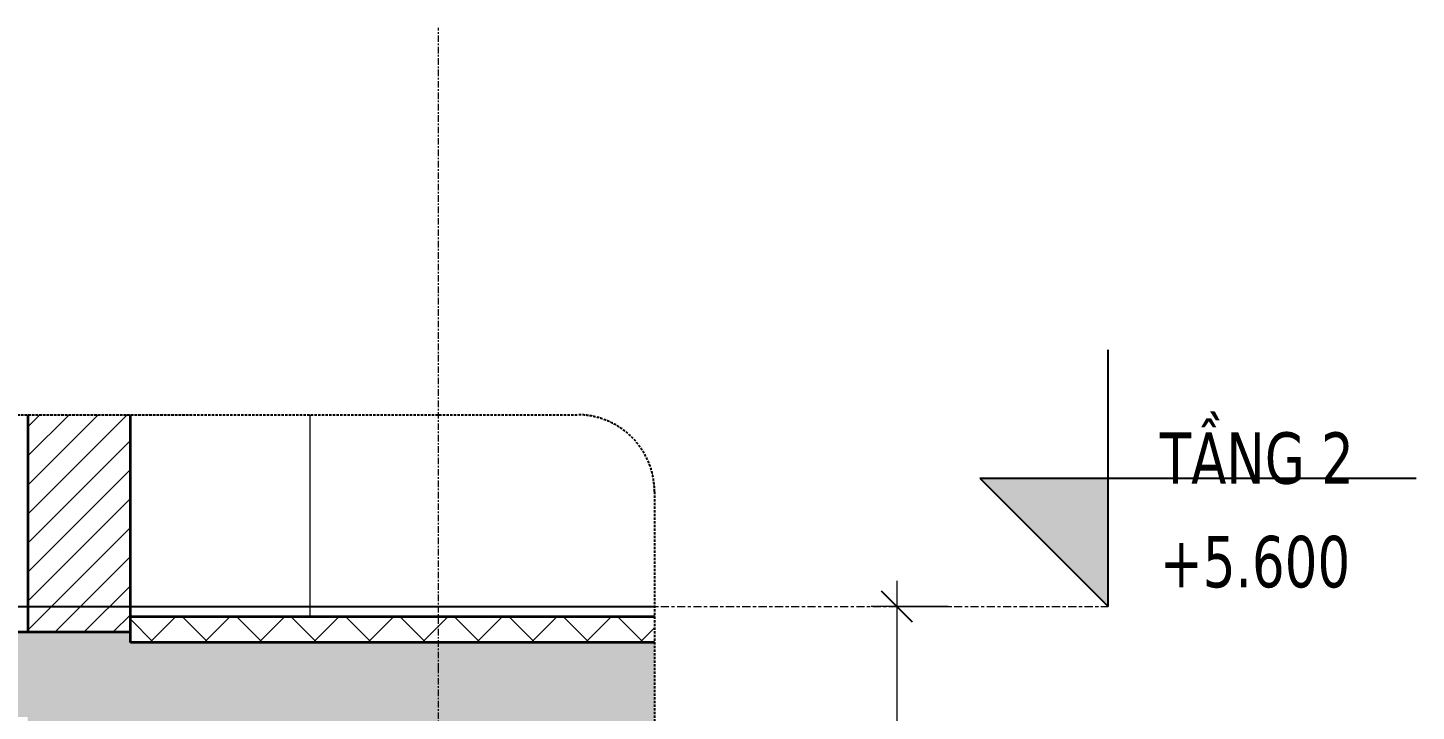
# Model space of a CAD drawing. Header units: millimetres. Extents: x 31444 to 224909, y 392 to 78637.
# Drawn here: x 56057 to 58762, y 5396 to 6727 of the extents above; entities that cross this region are included whole.
import ezdxf

# ---------------------------------------------------------------- set-up
doc = ezdxf.new("R2010")
doc.units = ezdxf.units.MM
for name, pattern in [('Centre', [31.75, 6.35, -4.7625, 15.875, -4.7625]), ('Grid Line', [22.225, 12.7, -3.175, 3.175, -3.175]), ('Hidden', [7.14375, 4.7625, -2.38125]), ('IMPORT-CENTER _2_', [40.64, 25.4, -5.08, 5.08, -5.08])]:
    doc.linetypes.add(name, pattern=pattern)
for name, color, linetype, lineweight in [('A-ANNO-DIMS', 211, 'Continuous', 9), ('A-ANNO-DIMS-50', 211, 'Continuous', 9), ('A-DETL-GENF', 92, 'Continuous', 18), ('A-DETL-GENF-4', 9, 'Continuous', 18), ('A-DETL-GENF-5', 92, 'Hidden', 25), ('A-DETL-MEDM', 33, 'Continuous', 35), ('A-FLOR-FNSH-1', 250, 'Continuous', 35), ('A-FLOR-LEVL', 51, 'Continuous', 9), ('A-FLOR-LEVL-1', 51, 'Continuous', 25), ('A-FLOR-LEVL-2', 51, 'Centre', 9), ('A-FLOR-PATT-2', 8, 'Continuous', 18), ('A-WALL', 113, 'Continuous', 18), ('A-WALL-2', 250, 'Continuous', 35), ('A-WALL-PATT-2', 111, 'Continuous', 18), ('G-IMPT', 8, 'Continuous', 18), ('G-IMPT-5', 8, 'IMPORT-CENTER _2_', 18), ('M-EQPM', 50, 'Continuous', 18), ('M-EQPM-4', 50, 'Continuous', 25), ('S-GRID-1', 1, 'Grid Line', 9)]:
    doc.layers.add(name, color=color, linetype=linetype, lineweight=lineweight)
doc.styles.add('Tahoma_B_1', font='tahomabd.ttf', dxfattribs={"width": 0.85, "height": 100})
doc.styles.add('UTM Avo', font='', dxfattribs={"width": 0.9, "height": 125})
doc.styles.get('UTM Avo').set_extended_font_data('UTM Avo')
doc.dimstyles.new('1_Dim_chi_tiet_2_5', dxfattribs={"dimscale": 304.8, "dimtxt": 124.912619, "dimasz": 0.19685, "dimexe": 0.164042, "dimexo": 0.0625, "dimgap": 0.016404, "dimtad": 1, "dimdec": 0, "dimrnd": 5, "dimzin": 0, "dimdsep": 46, "dimtxsty": 'UTM Avo', "dimblk1": 'OBLIQUE', "dimblk2": 'OBLIQUE', "dimsah": 1, "dimcen": 0.09, "dimdle": 0.164042, "dimazin": 0, "dimtfac": 1, "dimtdec": 4, "dimtix": 1, "dimtmove": 0, "dimatfit": 3, "dimfxl": 0.328084, "dimfxlon": 1, "dimtvp": 1, "dimtolj": 1, "dimtzin": 0, "dimarcsym": 2})

# ---------------------------------------------------------------- blocks, each defined once
blk = doc.blocks.new('TKTC_XREF_251221_MB TANG 2-7 - TKTC_XREF_260130_MB TANG 2-5_dwg_$cc-4746802-TKCS_CĂN HỘ LOẠI 3 - MẶT CẮT 1')
at = {"layer": 'G-IMPT-5'}
for p, q in [((42139.2, 5600), (42260.3, 5600)), ((42200.2, 5600), (42199.3, 5600))]:
    blk.add_line(p, q, dxfattribs=at)
at = {"layer": 'M-EQPM'}
for p, q in [((42200.1, 5600), (42199.4, 5600)), ((42199.4, 5600), (42199.7, 5600)), ((42199.7, 5600), (42200.1, 5600)), ((42244.7, 5600), (42244.7, 5600))]:
    blk.add_line(p, q, dxfattribs=at)
blk = doc.blocks.new('TKTC_XREF_251221_MB TANG 2-7 - TKTC_XREF_260130_MB TANG 2-5_dwg_CUM U_DN100-4746799-TKCS_CĂN HỘ LOẠI 3 - MẶT CẮT 1')
at = {"layer": 'G-IMPT'}
for p, q in [((42202, 5600), (42201.2, 5600)), ((42252.6, 5600), (42201.2, 5600)), ((42202, 5600), (42201.3, 5600)), ((42202, 5600), (42201.3, 5600)), ((42253.4, 5600), (42202, 5600)), ((42254.1, 5600), (42257.9, 5600)), ((42254.1, 5600), (42257.9, 5600)), ((42254.8, 5600), (42258.6, 5600)), ((42254.9, 5600), (42258.7, 5600)), ((42257.9, 5600), (42257.9, 5600)), ((42257.9, 5600), (42257.9, 5600)), ((42257.9, 5600), (42257.9, 5600)), ((42258.6, 5600), (42258.6, 5600)), ((42258.6, 5600), (42258.7, 5600)), ((42258.6, 5600), (42258.7, 5600)), ((42258.7, 5600), (42258.7, 5600)), ((42259.4, 5600), (42259.4, 5600)), ((42260.2, 5600), (42260.2, 5600)), ((42260.9, 5600), (42261, 5600)), ((42261.7, 5600), (42261.7, 5600)), ((42262.4, 5600), (42262.5, 5600)), ((42262.9, 5600), (42263.7, 5600)), ((42263.7, 5600), (42263, 5600)), ((42264.5, 5600), (42263.7, 5600)), ((42263.7, 5600), (42264.4, 5600)), ((42263.7, 5600), (42263.7, 5600)), ((42264.4, 5600), (42264.5, 5600))]:
    blk.add_line(p, q, dxfattribs=at)
at = {"layer": 'G-IMPT', "flags": 128}
for points in [[(42252.6, 5600), (42201.3, 5600), (42201.3, 5600)], [(42253.3, 5600), (42202, 5600), (42202, 5600)], [(42254.1, 5600), (42254.1, 5600), (42252.5, 5600), (42252.6, 5600), (42254.1, 5600), (42254.1, 5600)], [(42254.8, 5600), (42254.8, 5600), (42253.3, 5600), (42253.4, 5600), (42254.9, 5600), (42254.9, 5600)], [(42257.9, 5600), (42254.1, 5600), (42254.1, 5600), (42257.9, 5600)], [(42258.7, 5600), (42254.9, 5600), (42254.8, 5600), (42258.6, 5600)], [(42258.6, 5600), (42262.9, 5600), (42263, 5600), (42258.7, 5600)], [(42259.4, 5600), (42263.7, 5600), (42263.7, 5600), (42259.4, 5600)]]:
    blk.add_lwpolyline(points, dxfattribs=at)
blk = doc.blocks.new('TKTC_XREF_251221_MB TANG 2-7 - TKTC_XREF_260130_MB TANG 2-5_dwg_$cc-4746807-TKCS_CĂN HỘ LOẠI 3 - MẶT CẮT 1')
at = {"layer": 'G-IMPT-5'}
for p, q in [((42110.7, 5600), (42263.7, 5600)), ((42187.2, 5600), (42187.1, 5600))]:
    blk.add_line(p, q, dxfattribs=at)
at = {"layer": 'M-EQPM'}
for p, q in [((42187.2, 5600), (42187.1, 5600)), ((42187.1, 5600), (42187.2, 5600)), ((42187.2, 5600), (42187.2, 5600)), ((42244, 5600), (42244, 5600))]:
    blk.add_line(p, q, dxfattribs=at)
blk = doc.blocks.new('TKTC_XREF_251221_MB TANG 2-7 - TKTC_XREF_260130_MB TANG 2-5_dwg_CUM U_DN100-V24-TKCS_CĂN HỘ LOẠI 3 - MẶT CẮT 1')
at = {"layer": 'G-IMPT'}
for p, q in [((42187.1, 5600), (42187.2, 5600)), ((42187.1, 5600), (42187.2, 5600)), ((42187.1, 5600), (42187.2, 5600)), ((42252, 5600), (42187.1, 5600)), ((42252.1, 5600), (42187.2, 5600)), ((42253.9, 5600), (42258.7, 5600)), ((42253.9, 5600), (42258.7, 5600)), ((42254, 5600), (42258.8, 5600)), ((42254, 5600), (42258.8, 5600)), ((42258.7, 5600), (42258.7, 5600)), ((42258.7, 5600), (42258.7, 5600)), ((42258.7, 5600), (42258.7, 5600)), ((42258.8, 5600), (42258.8, 5600)), ((42258.8, 5600), (42258.8, 5600)), ((42258.8, 5600), (42258.8, 5600)), ((42259.6, 5600), (42259.6, 5600)), ((42259.7, 5600), (42259.7, 5600)), ((42261.6, 5600), (42261.6, 5600)), ((42261.7, 5600), (42261.7, 5600)), ((42263.5, 5600), (42263.5, 5600)), ((42263.6, 5600), (42263.6, 5600)), ((42266, 5600), (42265, 5600)), ((42265.1, 5600), (42266, 5600)), ((42266.1, 5600), (42265.2, 5600)), ((42265.2, 5600), (42266.1, 5600)), ((42266, 5600), (42266, 5600)), ((42266.1, 5600), (42266.1, 5600))]:
    blk.add_line(p, q, dxfattribs=at)
at = {"layer": 'G-IMPT', "flags": 128}
for points in [[(42252, 5600), (42187.1, 5600), (42187.1, 5600)], [(42252.1, 5600), (42187.2, 5600), (42187.2, 5600)], [(42253.9, 5600), (42253.9, 5600), (42252, 5600), (42252, 5600), (42253.9, 5600), (42253.9, 5600)], [(42254, 5600), (42254, 5600), (42252.1, 5600), (42252.1, 5600), (42254, 5600), (42254, 5600)], [(42258.7, 5600), (42253.9, 5600), (42253.9, 5600), (42258.7, 5600)], [(42258.8, 5600), (42254, 5600), (42254, 5600), (42258.8, 5600)], [(42259.6, 5600), (42265.1, 5600), (42265, 5600), (42259.6, 5600)], [(42259.7, 5600), (42265.2, 5600), (42265.2, 5600), (42259.7, 5600)]]:
    blk.add_lwpolyline(points, dxfattribs=at)
blk = doc.blocks.new('TKTC_XREF_251221_MB TANG 2-7 - TKTC_XREF_260130_MB TANG 2-5_dwg_$cc-4746806-TKCS_CĂN HỘ LOẠI 3 - MẶT CẮT 1')
at = {"layer": 'G-IMPT-5'}
for p, q in [((42111.5, 5600), (42264.5, 5600)), ((42188, 5600), (42188.1, 5600))]:
    blk.add_line(p, q, dxfattribs=at)
at = {"layer": 'M-EQPM'}
for p, q in [((42188, 5600), (42188, 5600)), ((42188, 5600), (42188.1, 5600)), ((42188.1, 5600), (42188, 5600)), ((42244.9, 5600), (42244.9, 5600))]:
    blk.add_line(p, q, dxfattribs=at)
blk = doc.blocks.new('TKTC_XREF_251221_MB TANG 2-7 - TKTC_XREF_260130_MB TANG 2-5_dwg_$cc-4746801-TKCS_CĂN HỘ LOẠI 3 - MẶT CẮT 1')
at = {"layer": 'G-IMPT-5'}
for p, q in [((42139.6, 5600), (42260.7, 5600)), ((42200.6, 5600), (42199.7, 5600))]:
    blk.add_line(p, q, dxfattribs=at)
at = {"layer": 'M-EQPM'}
for p, q in [((42200.5, 5600), (42199.8, 5600)), ((42199.8, 5600), (42200.1, 5600)), ((42200.1, 5600), (42200.5, 5600)), ((42245.1, 5600), (42245.1, 5600))]:
    blk.add_line(p, q, dxfattribs=at)
blk = doc.blocks.new('TKTC_XREF_251221_MB TANG 2-7 - TKTC_XREF_260130_MB TANG 2-5_dwg_$cc-4746800-TKCS_CĂN HỘ LOẠI 3 - MẶT CẮT 1')
at = {"layer": 'G-IMPT-5'}
for p, q in [((42217.4, 5600), (42096.3, 5600)), ((42156.4, 5600), (42157.3, 5600))]:
    blk.add_line(p, q, dxfattribs=at)
at = {"layer": 'M-EQPM'}
for p, q in [((42111.8, 5600), (42111.8, 5600)), ((42156.8, 5600), (42156.5, 5600)), ((42156.5, 5600), (42157.2, 5600)), ((42157.2, 5600), (42156.8, 5600))]:
    blk.add_line(p, q, dxfattribs=at)
blk = doc.blocks.new('TKTC_XREF_251221_MB TANG 2-7 - TKTC_XREF_260130_MB TANG 2-5_dwg_CUM U_DN100-V31-TKCS_CĂN HỘ LOẠI 3 - MẶT CẮT 1')
at = {"layer": 'G-IMPT'}
for p, q in [((42092.1, 5600), (42092.9, 5600)), ((42092.9, 5600), (42092.1, 5600)), ((42092.1, 5600), (42092.1, 5600)), ((42092.9, 5600), (42093.6, 5600)), ((42093.7, 5600), (42092.9, 5600)), ((42092.9, 5600), (42092.9, 5600)), ((42094.1, 5600), (42094.1, 5600)), ((42094.9, 5600), (42094.9, 5600)), ((42095.6, 5600), (42095.6, 5600)), ((42096.4, 5600), (42096.4, 5600)), ((42097.2, 5600), (42097.2, 5600)), ((42097.9, 5600), (42097.9, 5600)), ((42098, 5600), (42097.9, 5600)), ((42101.7, 5600), (42097.9, 5600)), ((42098, 5600), (42097.9, 5600)), ((42098, 5600), (42098, 5600)), ((42101.7, 5600), (42098, 5600)), ((42098.7, 5600), (42098.7, 5600)), ((42098.7, 5600), (42098.7, 5600)), ((42098.7, 5600), (42098.7, 5600)), ((42102.5, 5600), (42098.7, 5600)), ((42102.5, 5600), (42098.7, 5600)), ((42103.2, 5600), (42154.5, 5600)), ((42104, 5600), (42155.3, 5600)), ((42154.5, 5600), (42155.3, 5600)), ((42154.6, 5600), (42155.3, 5600)), ((42154.6, 5600), (42155.3, 5600))]:
    blk.add_line(p, q, dxfattribs=at)
at = {"layer": 'G-IMPT', "flags": 128}
for points in [[(42097.2, 5600), (42092.9, 5600), (42092.9, 5600), (42097.2, 5600)], [(42097.9, 5600), (42093.7, 5600), (42093.6, 5600), (42097.9, 5600)], [(42097.9, 5600), (42101.7, 5600), (42101.8, 5600), (42098, 5600)], [(42098.7, 5600), (42102.4, 5600), (42102.5, 5600), (42098.7, 5600)], [(42101.8, 5600), (42101.8, 5600), (42103.3, 5600), (42103.2, 5600), (42101.7, 5600), (42101.7, 5600)], [(42102.5, 5600), (42102.5, 5600), (42104, 5600), (42103.9, 5600), (42102.4, 5600), (42102.4, 5600)], [(42103.3, 5600), (42154.6, 5600), (42154.6, 5600)], [(42104, 5600), (42155.3, 5600), (42155.3, 5600)]]:
    blk.add_lwpolyline(points, dxfattribs=at)
blk = doc.blocks.new('TKTC_XREF_251221_MB TANG 2-7 - TKTC_XREF_260130_MB TANG 2-5_dwg_$cc-4746795-TKCS_CĂN HỘ LOẠI 3 - MẶT CẮT 1')
at = {"layer": 'G-IMPT-5'}
for p, q in [((42245.9, 5600), (42092.9, 5600)), ((42169.3, 5600), (42169.5, 5600))]:
    blk.add_line(p, q, dxfattribs=at)
at = {"layer": 'M-EQPM'}
for p, q in [((42112.5, 5600), (42112.5, 5600)), ((42169.4, 5600), (42169.4, 5600)), ((42169.4, 5600), (42169.4, 5600)), ((42169.4, 5600), (42169.4, 5600))]:
    blk.add_line(p, q, dxfattribs=at)
blk = doc.blocks.new('TKTC_XREF_251221_MB TANG 2-7 - TKTC_XREF_260130_MB TANG 2-5_dwg_CUM U_DN100-V32-TKCS_CĂN HỘ LOẠI 3 - MẶT CẮT 1')
at = {"layer": 'G-IMPT'}
for p, q in [((42090.5, 5600), (42091.4, 5600)), ((42091.4, 5600), (42090.5, 5600)), ((42090.5, 5600), (42090.5, 5600)), ((42090.6, 5600), (42091.5, 5600)), ((42091.5, 5600), (42090.6, 5600)), ((42090.6, 5600), (42090.6, 5600)), ((42093, 5600), (42093, 5600)), ((42093.1, 5600), (42093.1, 5600)), ((42094.9, 5600), (42094.9, 5600)), ((42095, 5600), (42095, 5600)), ((42096.8, 5600), (42096.8, 5600)), ((42096.9, 5600), (42097, 5600)), ((42097.8, 5600), (42097.8, 5600)), ((42097.8, 5600), (42097.8, 5600)), ((42097.8, 5600), (42097.8, 5600)), ((42102.6, 5600), (42097.8, 5600)), ((42102.6, 5600), (42097.8, 5600)), ((42097.9, 5600), (42097.9, 5600)), ((42097.9, 5600), (42097.9, 5600)), ((42097.9, 5600), (42097.9, 5600)), ((42102.7, 5600), (42097.9, 5600)), ((42102.7, 5600), (42097.9, 5600)), ((42104.5, 5600), (42169.3, 5600)), ((42104.6, 5600), (42169.5, 5600)), ((42169.4, 5600), (42169.3, 5600)), ((42169.5, 5600), (42169.3, 5600)), ((42169.4, 5600), (42169.4, 5600))]:
    blk.add_line(p, q, dxfattribs=at)
at = {"layer": 'G-IMPT', "flags": 128}
for points in [[(42096.8, 5600), (42091.4, 5600), (42091.4, 5600), (42096.8, 5600)], [(42096.9, 5600), (42091.5, 5600), (42091.5, 5600), (42097, 5600)], [(42097.8, 5600), (42102.6, 5600), (42102.6, 5600), (42097.8, 5600)], [(42097.9, 5600), (42102.7, 5600), (42102.7, 5600), (42097.9, 5600)], [(42102.6, 5600), (42102.6, 5600), (42104.5, 5600), (42104.5, 5600), (42102.6, 5600), (42102.6, 5600)], [(42102.7, 5600), (42102.7, 5600), (42104.6, 5600), (42104.6, 5600), (42102.7, 5600), (42102.7, 5600)], [(42104.5, 5600), (42169.3, 5600), (42169.4, 5600)], [(42104.6, 5600), (42169.4, 5600), (42169.4, 5600)]]:
    blk.add_lwpolyline(points, dxfattribs=at)
blk = doc.blocks.new('TKTC_XREF_251221_MB TANG 2-7 - TKTC_XREF_260130_MB TANG 2-5_dwg_$cc-V33-TKCS_CĂN HỘ LOẠI 3 - MẶT CẮT 1')
at = {"layer": 'G-IMPT-5'}
for p, q in [((42245.1, 5600), (42092.1, 5600)), ((42168.6, 5600), (42168.5, 5600))]:
    blk.add_line(p, q, dxfattribs=at)
at = {"layer": 'M-EQPM'}
for p, q in [((42111.7, 5600), (42111.7, 5600)), ((42168.6, 5600), (42168.5, 5600)), ((42168.5, 5600), (42168.6, 5600)), ((42168.6, 5600), (42168.6, 5600))]:
    blk.add_line(p, q, dxfattribs=at)
blk = doc.blocks.new('TKTC_XREF_251221_MB TANG 2-7 - TKTC_XREF_260130_MB TANG 2-5_dwg_$cc-4746805-TKCS_CĂN HỘ LOẠI 3 - MẶT CẮT 1')
at = {"layer": 'G-IMPT-5'}
for p, q in [((42142, 5600), (42262.8, 5600)), ((42202.4, 5600), (42202.4, 5600))]:
    blk.add_line(p, q, dxfattribs=at)
at = {"layer": 'M-EQPM'}
for p, q in [((42202.4, 5600), (42159.7, 5600)), ((42159.7, 5600), (42202.4, 5600)), ((42202.4, 5600), (42192.5, 5600)), ((42192.5, 5600), (42202.4, 5600)), ((42202.4, 5600), (42212.3, 5600)), ((42212.3, 5600), (42202.4, 5600)), ((42247.3, 5600), (42247.3, 5600))]:
    blk.add_line(p, q, dxfattribs=at)
blk = doc.blocks.new('TKTC_XREF_251221_MB TANG 2-7 - TKTC_XREF_260130_MB TANG 2-5_dwg_CUM U_DN100-V34-TKCS_CĂN HỘ LOẠI 3 - MẶT CẮT 1')
at = {"layer": 'G-IMPT'}
for p, q in [((42202.4, 5600), (42155.6, 5600)), ((42155.6, 5600), (42202.4, 5600)), ((42202.4, 5600), (42202.4, 5600)), ((42202.4, 5600), (42202.4, 5600)), ((42253.6, 5600), (42202.4, 5600)), ((42253.6, 5600), (42202.4, 5600)), ((42253.6, 5600), (42202.4, 5600)), ((42253.6, 5600), (42202.4, 5600)), ((42255.1, 5600), (42253.6, 5600)), ((42253.6, 5600), (42255.1, 5600)), ((42255.1, 5600), (42253.6, 5600)), ((42253.6, 5600), (42255.1, 5600)), ((42258.9, 5600), (42255.1, 5600)), ((42255.1, 5600), (42258.9, 5600)), ((42255.1, 5600), (42258.9, 5600)), ((42255.1, 5600), (42258.9, 5600)), ((42258.9, 5600), (42255.1, 5600)), ((42255.1, 5600), (42258.9, 5600)), ((42255.1, 5600), (42258.9, 5600)), ((42255.1, 5600), (42258.9, 5600)), ((42258.9, 5600), (42258.9, 5600)), ((42258.9, 5600), (42258.9, 5600)), ((42259.6, 5600), (42263.9, 5600)), ((42263.9, 5600), (42259.6, 5600)), ((42259.6, 5600), (42263.9, 5600)), ((42263.9, 5600), (42259.6, 5600)), ((42264.7, 5600), (42263.9, 5600)), ((42263.9, 5600), (42264.7, 5600)), ((42264.7, 5600), (42263.9, 5600)), ((42263.9, 5600), (42264.7, 5600))]:
    blk.add_line(p, q, dxfattribs=at)
blk = doc.blocks.new('TKTC_XREF_251221_MB TANG 2-7 - TKTC_XREF_260130_MB TANG 2-5_dwg_$cc-V35-TKCS_CĂN HỘ LOẠI 3 - MẶT CẮT 1')
at = {"layer": 'G-IMPT-5'}
for p, q in [((42111.3, 5600), (42264.3, 5600)), ((42187.8, 5600), (42187.7, 5600))]:
    blk.add_line(p, q, dxfattribs=at)
at = {"layer": 'M-EQPM'}
for p, q in [((42187.8, 5600), (42187.7, 5600)), ((42187.7, 5600), (42187.8, 5600)), ((42187.8, 5600), (42187.8, 5600)), ((42244.6, 5600), (42244.6, 5600))]:
    blk.add_line(p, q, dxfattribs=at)
blk = doc.blocks.new('TKTC_XREF_251221_MB TANG 2-7 - TKTC_XREF_260130_MB TANG 2-5_dwg_$cc-V36-TKCS_CĂN HỘ LOẠI 3 - MẶT CẮT 1')
at = {"layer": 'G-IMPT-5'}
for p, q in [((42112.1, 5600), (42265.1, 5600)), ((42188.6, 5600), (42188.7, 5600))]:
    blk.add_line(p, q, dxfattribs=at)
at = {"layer": 'M-EQPM'}
for p, q in [((42188.6, 5600), (42188.6, 5600)), ((42188.6, 5600), (42188.7, 5600)), ((42188.7, 5600), (42188.6, 5600)), ((42245.5, 5600), (42245.5, 5600))]:
    blk.add_line(p, q, dxfattribs=at)
blk = doc.blocks.new('TKTC_XREF_251221_MB TANG 2-7 - TKTC_XREF_260130_MB TANG 2-5_dwg_$cc-4746797-TKCS_CĂN HỘ LOẠI 3 - MẶT CẮT 1')
at = {"layer": 'G-IMPT-5'}
for p, q in [((42216.9, 5600), (42095.8, 5600)), ((42155.9, 5600), (42156.8, 5600))]:
    blk.add_line(p, q, dxfattribs=at)
at = {"layer": 'M-EQPM'}
for p, q in [((42111.4, 5600), (42111.4, 5600)), ((42156.4, 5600), (42156, 5600)), ((42156, 5600), (42156.7, 5600)), ((42156.7, 5600), (42156.4, 5600))]:
    blk.add_line(p, q, dxfattribs=at)
blk = doc.blocks.new('TKTC_XREF_251221_MB TANG 2-7 - TKTC_XREF_260130_MB TANG 2-5_dwg_$cc-V37-TKCS_CĂN HỘ LOẠI 3 - MẶT CẮT 1')
at = {"layer": 'G-IMPT-5'}
for p, q in [((42137.8, 5600), (42258.9, 5600)), ((42198.8, 5600), (42198, 5600))]:
    blk.add_line(p, q, dxfattribs=at)
at = {"layer": 'M-EQPM'}
for p, q in [((42198.7, 5600), (42198.1, 5600)), ((42198.1, 5600), (42198.4, 5600)), ((42198.4, 5600), (42198.7, 5600)), ((42243.4, 5600), (42243.4, 5600))]:
    blk.add_line(p, q, dxfattribs=at)
blk = doc.blocks.new('TKTC_XREF_251221_MB TANG 2-7 - TKTC_XREF_260130_MB TANG 2-5_dwg_CUM U_DN100-V38-TKCS_CĂN HỘ LOẠI 3 - MẶT CẮT 1')
at = {"layer": 'G-IMPT'}
for p, q in [((42200.6, 5600), (42199.9, 5600)), ((42251.2, 5600), (42199.9, 5600)), ((42200.6, 5600), (42200, 5600)), ((42200.6, 5600), (42200, 5600)), ((42252, 5600), (42200.6, 5600)), ((42252.8, 5600), (42256.6, 5600)), ((42252.8, 5600), (42256.6, 5600)), ((42253.4, 5600), (42257.2, 5600)), ((42253.5, 5600), (42257.3, 5600)), ((42256.5, 5600), (42256.6, 5600)), ((42256.6, 5600), (42256.6, 5600)), ((42256.6, 5600), (42256.6, 5600)), ((42257.2, 5600), (42257.2, 5600)), ((42257.2, 5600), (42257.3, 5600)), ((42257.3, 5600), (42257.3, 5600)), ((42257.3, 5600), (42257.4, 5600)), ((42258, 5600), (42258, 5600)), ((42258.9, 5600), (42258.9, 5600)), ((42259.5, 5600), (42259.6, 5600)), ((42260.4, 5600), (42260.4, 5600)), ((42261.1, 5600), (42261.1, 5600)), ((42262.4, 5600), (42261.6, 5600)), ((42261.6, 5600), (42262.4, 5600)), ((42263.1, 5600), (42262.3, 5600)), ((42262.3, 5600), (42263, 5600)), ((42262.4, 5600), (42262.4, 5600)), ((42263, 5600), (42263.1, 5600))]:
    blk.add_line(p, q, dxfattribs=at)
at = {"layer": 'G-IMPT', "flags": 128}
for points in [[(42251.3, 5600), (42200, 5600), (42200, 5600)], [(42251.9, 5600), (42200.6, 5600), (42200.6, 5600)], [(42252.8, 5600), (42252.7, 5600), (42251.2, 5600), (42251.3, 5600), (42252.8, 5600), (42252.8, 5600)], [(42253.4, 5600), (42253.4, 5600), (42251.9, 5600), (42252, 5600), (42253.5, 5600), (42253.5, 5600)], [(42256.6, 5600), (42252.8, 5600), (42252.8, 5600), (42256.5, 5600)], [(42257.3, 5600), (42253.5, 5600), (42253.4, 5600), (42257.2, 5600)], [(42257.3, 5600), (42261.6, 5600), (42261.6, 5600), (42257.3, 5600)], [(42258, 5600), (42262.3, 5600), (42262.3, 5600), (42258, 5600)]]:
    blk.add_lwpolyline(points, dxfattribs=at)
blk = doc.blocks.new('TKTC_XREF_251221_MB TANG 2-7 - TKTC_XREF_260130_MB TANG 2-5_dwg_$cc-V39-TKCS_CĂN HỘ LOẠI 3 - MẶT CẮT 1')
at = {"layer": 'G-IMPT-5'}
for p, q in [((42111.9, 5600), (42264.9, 5600)), ((42188.4, 5600), (42188.4, 5600))]:
    blk.add_line(p, q, dxfattribs=at)
at = {"layer": 'M-EQPM'}
for p, q in [((42188.4, 5600), (42134.4, 5600)), ((42134.4, 5600), (42188.4, 5600)), ((42188.4, 5600), (42175.9, 5600)), ((42175.9, 5600), (42188.4, 5600)), ((42188.4, 5600), (42201, 5600)), ((42201, 5600), (42188.4, 5600)), ((42245.3, 5600), (42245.3, 5600))]:
    blk.add_line(p, q, dxfattribs=at)
blk = doc.blocks.new('TKTC_XREF_251221_MB TANG 2-7 - TKTC_XREF_260130_MB TANG 2-5_dwg_CUM U_DN100-V40-TKCS_CĂN HỘ LOẠI 3 - MẶT CẮT 1')
at = {"layer": 'G-IMPT'}
for p, q in [((42188.4, 5600), (42121.3, 5600)), ((42121.3, 5600), (42188.4, 5600)), ((42188.4, 5600), (42129.1, 5600)), ((42129.1, 5600), (42188.4, 5600)), ((42188.4, 5600), (42188.4, 5600)), ((42253.3, 5600), (42188.4, 5600)), ((42253.3, 5600), (42188.4, 5600)), ((42253.3, 5600), (42188.4, 5600)), ((42253.3, 5600), (42188.4, 5600)), ((42255.2, 5600), (42253.3, 5600)), ((42253.3, 5600), (42255.2, 5600)), ((42255.2, 5600), (42253.3, 5600)), ((42253.3, 5600), (42255.2, 5600)), ((42260, 5600), (42255.2, 5600)), ((42255.2, 5600), (42260, 5600)), ((42255.2, 5600), (42260, 5600)), ((42255.2, 5600), (42260, 5600)), ((42260, 5600), (42255.2, 5600)), ((42255.2, 5600), (42260, 5600)), ((42255.2, 5600), (42260, 5600)), ((42255.2, 5600), (42260, 5600)), ((42260, 5600), (42260, 5600)), ((42260, 5600), (42260, 5600)), ((42260.9, 5600), (42266.4, 5600)), ((42266.4, 5600), (42260.9, 5600)), ((42260.9, 5600), (42266.4, 5600)), ((42266.4, 5600), (42260.9, 5600)), ((42267.3, 5600), (42266.4, 5600)), ((42266.4, 5600), (42267.3, 5600)), ((42267.3, 5600), (42266.4, 5600)), ((42266.4, 5600), (42267.3, 5600))]:
    blk.add_line(p, q, dxfattribs=at)
blk = doc.blocks.new('TKTC_XREF_251221_MB TANG 2-7 - TKTC_XREF_260130_MB TANG 2-5_dwg_$cc-V41-TKCS_CĂN HỘ LOẠI 3 - MẶT CẮT 1')
at = {"layer": 'G-IMPT-5'}
for p, q in [((42112.4, 5600), (42265.5, 5600)), ((42188.9, 5600), (42188.9, 5600))]:
    blk.add_line(p, q, dxfattribs=at)
at = {"layer": 'M-EQPM'}
for p, q in [((42188.9, 5600), (42134.9, 5600)), ((42134.9, 5600), (42188.9, 5600)), ((42188.9, 5600), (42176.4, 5600)), ((42176.4, 5600), (42188.9, 5600)), ((42188.9, 5600), (42201.5, 5600)), ((42201.5, 5600), (42188.9, 5600)), ((42245.8, 5600), (42245.8, 5600))]:
    blk.add_line(p, q, dxfattribs=at)
blk = doc.blocks.new('TKTC_XREF_251221_MB TANG 2-7 - TKTC_XREF_260130_MB TANG 2-5_dwg_$cc-V42-TKCS_CĂN HỘ LOẠI 3 - MẶT CẮT 1')
at = {"layer": 'G-IMPT-5'}
for p, q in [((42139.6, 5600), (42260.7, 5600)), ((42200.6, 5600), (42199.8, 5600))]:
    blk.add_line(p, q, dxfattribs=at)
at = {"layer": 'M-EQPM'}
for p, q in [((42200.5, 5600), (42199.9, 5600)), ((42199.9, 5600), (42200.2, 5600)), ((42200.2, 5600), (42200.5, 5600)), ((42245.2, 5600), (42245.2, 5600))]:
    blk.add_line(p, q, dxfattribs=at)
blk = doc.blocks.new('TKTC_XREF_251221_MB TANG 2-7 - TKTC_XREF_251221_MB TANG 2-7-2039446-TKCS_CĂN HỘ LOẠI 3 - MẶT CẮT 1')
at = {"layer": 'M-EQPM'}
for p, q in [((42103.5, 5600), (42054.3, 5600)), ((42054.3, 5600), (42103.5, 5600)), ((42103.6, 5600), (42054.4, 5600)), ((42054.4, 5600), (42103.6, 5600)), ((42253.1, 5600), (42302.2, 5600)), ((42302.2, 5600), (42253.1, 5600)), ((42253.7, 5600), (42302.8, 5600)), ((42302.8, 5600), (42253.7, 5600)), ((42253.8, 5600), (42303.6, 5600)), ((42303.6, 5600), (42253.8, 5600))]:
    blk.add_line(p, q, dxfattribs=at)
at = {"layer": 'M-EQPM-4'}
blk.add_line((33852.6, 5600), (43073.5, 5600), dxfattribs=at)
for name, p in [('TKTC_XREF_251221_MB TANG 2-7 - TKTC_XREF_260130_MB TANG 2-5_dwg_CUM U_DN100-V32-TKCS_CĂN HỘ LOẠI 3 - MẶT CẮT 1', (-0.8, 0)), ('TKTC_XREF_251221_MB TANG 2-7 - TKTC_XREF_260130_MB TANG 2-5_dwg_CUM U_DN100-V32-TKCS_CĂN HỘ LOẠI 3 - MẶT CẮT 1', (0, 0)), ('TKTC_XREF_251221_MB TANG 2-7 - TKTC_XREF_260130_MB TANG 2-5_dwg_CUM U_DN100-V31-TKCS_CĂN HỘ LOẠI 3 - MẶT CẮT 1', (-0.5, 0)), ('TKTC_XREF_251221_MB TANG 2-7 - TKTC_XREF_260130_MB TANG 2-5_dwg_CUM U_DN100-V31-TKCS_CĂN HỘ LOẠI 3 - MẶT CẮT 1', (0, 0)), ('TKTC_XREF_251221_MB TANG 2-7 - TKTC_XREF_260130_MB TANG 2-5_dwg_$cc-V33-TKCS_CĂN HỘ LOẠI 3 - MẶT CẮT 1', (0, 0)), ('TKTC_XREF_251221_MB TANG 2-7 - TKTC_XREF_260130_MB TANG 2-5_dwg_$cc-4746795-TKCS_CĂN HỘ LOẠI 3 - MẶT CẮT 1', (0, 0)), ('TKTC_XREF_251221_MB TANG 2-7 - TKTC_XREF_260130_MB TANG 2-5_dwg_$cc-4746797-TKCS_CĂN HỘ LOẠI 3 - MẶT CẮT 1', (0, 0)), ('TKTC_XREF_251221_MB TANG 2-7 - TKTC_XREF_260130_MB TANG 2-5_dwg_$cc-4746800-TKCS_CĂN HỘ LOẠI 3 - MẶT CẮT 1', (0, 0)), ('TKTC_XREF_251221_MB TANG 2-7 - TKTC_XREF_260130_MB TANG 2-5_dwg_$cc-4746807-TKCS_CĂN HỘ LOẠI 3 - MẶT CẮT 1', (0, 0)), ('TKTC_XREF_251221_MB TANG 2-7 - TKTC_XREF_260130_MB TANG 2-5_dwg_$cc-V35-TKCS_CĂN HỘ LOẠI 3 - MẶT CẮT 1', (0, 0)), ('TKTC_XREF_251221_MB TANG 2-7 - TKTC_XREF_260130_MB TANG 2-5_dwg_$cc-4746806-TKCS_CĂN HỘ LOẠI 3 - MẶT CẮT 1', (0, 0)), ('TKTC_XREF_251221_MB TANG 2-7 - TKTC_XREF_260130_MB TANG 2-5_dwg_$cc-V39-TKCS_CĂN HỘ LOẠI 3 - MẶT CẮT 1', (0, 0)), ('TKTC_XREF_251221_MB TANG 2-7 - TKTC_XREF_260130_MB TANG 2-5_dwg_$cc-V36-TKCS_CĂN HỘ LOẠI 3 - MẶT CẮT 1', (0, 0)), ('TKTC_XREF_251221_MB TANG 2-7 - TKTC_XREF_260130_MB TANG 2-5_dwg_$cc-V41-TKCS_CĂN HỘ LOẠI 3 - MẶT CẮT 1', (0, 0)), ('TKTC_XREF_251221_MB TANG 2-7 - TKTC_XREF_260130_MB TANG 2-5_dwg_CUM U_DN100-V40-TKCS_CĂN HỘ LOẠI 3 - MẶT CẮT 1', (0, 0)), ('TKTC_XREF_251221_MB TANG 2-7 - TKTC_XREF_260130_MB TANG 2-5_dwg_CUM U_DN100-V40-TKCS_CĂN HỘ LOẠI 3 - MẶT CẮT 1', (0.5, 0)), ('TKTC_XREF_251221_MB TANG 2-7 - TKTC_XREF_260130_MB TANG 2-5_dwg_$cc-V37-TKCS_CĂN HỘ LOẠI 3 - MẶT CẮT 1', (0, 0)), ('TKTC_XREF_251221_MB TANG 2-7 - TKTC_XREF_260130_MB TANG 2-5_dwg_$cc-4746802-TKCS_CĂN HỘ LOẠI 3 - MẶT CẮT 1', (0, 0)), ('TKTC_XREF_251221_MB TANG 2-7 - TKTC_XREF_260130_MB TANG 2-5_dwg_$cc-4746801-TKCS_CĂN HỘ LOẠI 3 - MẶT CẮT 1', (0, 0)), ('TKTC_XREF_251221_MB TANG 2-7 - TKTC_XREF_260130_MB TANG 2-5_dwg_$cc-V42-TKCS_CĂN HỘ LOẠI 3 - MẶT CẮT 1', (0, 0)), ('TKTC_XREF_251221_MB TANG 2-7 - TKTC_XREF_260130_MB TANG 2-5_dwg_$cc-4746802-TKCS_CĂN HỘ LOẠI 3 - MẶT CẮT 1', (0.6, 0)), ('TKTC_XREF_251221_MB TANG 2-7 - TKTC_XREF_260130_MB TANG 2-5_dwg_$cc-4746801-TKCS_CĂN HỘ LOẠI 3 - MẶT CẮT 1', (0.6, 0)), ('TKTC_XREF_251221_MB TANG 2-7 - TKTC_XREF_260130_MB TANG 2-5_dwg_$cc-4746805-TKCS_CĂN HỘ LOẠI 3 - MẶT CẮT 1', (0, 0)), ('TKTC_XREF_251221_MB TANG 2-7 - TKTC_XREF_260130_MB TANG 2-5_dwg_CUM U_DN100-V34-TKCS_CĂN HỘ LOẠI 3 - MẶT CẮT 1', (0, 0)), ('TKTC_XREF_251221_MB TANG 2-7 - TKTC_XREF_260130_MB TANG 2-5_dwg_CUM U_DN100-V24-TKCS_CĂN HỘ LOẠI 3 - MẶT CẮT 1', (0, 0)), ('TKTC_XREF_251221_MB TANG 2-7 - TKTC_XREF_260130_MB TANG 2-5_dwg_CUM U_DN100-V24-TKCS_CĂN HỘ LOẠI 3 - MẶT CẮT 1', (0.6, 0)), ('TKTC_XREF_251221_MB TANG 2-7 - TKTC_XREF_260130_MB TANG 2-5_dwg_CUM U_DN100-V24-TKCS_CĂN HỘ LOẠI 3 - MẶT CẮT 1', (0.8, 0)), ('TKTC_XREF_251221_MB TANG 2-7 - TKTC_XREF_260130_MB TANG 2-5_dwg_CUM U_DN100-V24-TKCS_CĂN HỘ LOẠI 3 - MẶT CẮT 1', (1.4, 0)), ('TKTC_XREF_251221_MB TANG 2-7 - TKTC_XREF_260130_MB TANG 2-5_dwg_CUM U_DN100-V38-TKCS_CĂN HỘ LOẠI 3 - MẶT CẮT 1', (0, 0)), ('TKTC_XREF_251221_MB TANG 2-7 - TKTC_XREF_260130_MB TANG 2-5_dwg_CUM U_DN100-4746799-TKCS_CĂN HỘ LOẠI 3 - MẶT CẮT 1', (0, 0)), ('TKTC_XREF_251221_MB TANG 2-7 - TKTC_XREF_260130_MB TANG 2-5_dwg_CUM U_DN100-4746799-TKCS_CĂN HỘ LOẠI 3 - MẶT CẮT 1', (0.4, 0)), ('TKTC_XREF_251221_MB TANG 2-7 - TKTC_XREF_260130_MB TANG 2-5_dwg_CUM U_DN100-4746799-TKCS_CĂN HỘ LOẠI 3 - MẶT CẮT 1', (0.6, 0)), ('TKTC_XREF_251221_MB TANG 2-7 - TKTC_XREF_260130_MB TANG 2-5_dwg_CUM U_DN100-V38-TKCS_CĂN HỘ LOẠI 3 - MẶT CẮT 1', (1.8, 0)), ('TKTC_XREF_251221_MB TANG 2-7 - TKTC_XREF_260130_MB TANG 2-5_dwg_CUM U_DN100-4746799-TKCS_CĂN HỘ LOẠI 3 - MẶT CẮT 1', (1, 0))]:
    blk.add_blockref(name, p)
at = {"extrusion": (0, 0, -1)}
for name, p in [('TKTC_XREF_251221_MB TANG 2-7 - TKTC_XREF_260130_MB TANG 2-5_dwg_CUM U_DN100-V24-TKCS_CĂN HỘ LOẠI 3 - MẶT CẮT 1', (-84355.8, 0)), ('TKTC_XREF_251221_MB TANG 2-7 - TKTC_XREF_260130_MB TANG 2-5_dwg_CUM U_DN100-V24-TKCS_CĂN HỘ LOẠI 3 - MẶT CẮT 1', (-84356.6, 0)), ('TKTC_XREF_251221_MB TANG 2-7 - TKTC_XREF_260130_MB TANG 2-5_dwg_CUM U_DN100-4746799-TKCS_CĂN HỘ LOẠI 3 - MẶT CẮT 1', (-84356.2, 0)), ('TKTC_XREF_251221_MB TANG 2-7 - TKTC_XREF_260130_MB TANG 2-5_dwg_$cc-4746806-TKCS_CĂN HỘ LOẠI 3 - MẶT CẮT 1', (-84356.6, 0)), ('TKTC_XREF_251221_MB TANG 2-7 - TKTC_XREF_260130_MB TANG 2-5_dwg_CUM U_DN100-4746799-TKCS_CĂN HỘ LOẠI 3 - MẶT CẮT 1', (-84356.6, 0)), ('TKTC_XREF_251221_MB TANG 2-7 - TKTC_XREF_260130_MB TANG 2-5_dwg_$cc-4746807-TKCS_CĂN HỘ LOẠI 3 - MẶT CẮT 1', (-84356.6, 0)), ('TKTC_XREF_251221_MB TANG 2-7 - TKTC_XREF_260130_MB TANG 2-5_dwg_$cc-4746801-TKCS_CĂN HỘ LOẠI 3 - MẶT CẮT 1', (-84356.6, 0)), ('TKTC_XREF_251221_MB TANG 2-7 - TKTC_XREF_260130_MB TANG 2-5_dwg_$cc-4746802-TKCS_CĂN HỘ LOẠI 3 - MẶT CẮT 1', (-84356.6, 0))]:
    blk.add_blockref(name, p, dxfattribs=at)
blk = doc.blocks.new('BORDER VIEW - BORDER VIEW-3699855-TKCS_CĂN HỘ LOẠI 3 - MẶT CẮT 1')
at = {"layer": 'A-DETL-GENF-5'}
for p, q in [((33302.6, 5973.5), (42923.5, 5973.5)), ((43073.5, 5823.5), (43073.5, 1690))]:
    blk.add_line(p, q, dxfattribs=at)
blk.add_arc((42923.5, 5823.5), 150, 0, 90, dxfattribs=at)
blk = doc.blocks.new('Level - CAO ĐỘ LEVEL-350587-TKCS_CĂN HỘ LOẠI 3 - MẶT CẮT 1')
at = {"layer": 'A-FLOR-LEVL'}
blk.add_hatch(color=256, dxfattribs=at).paths.add_polyline_path([(43957.4, 2450), (43957.4, 2200), (43707.4, 2450)])
at = {"layer": 'A-FLOR-LEVL-1'}
for p, q in [((43957.4, 2200), (43957.4, 2700)), ((43707.4, 2450), (43957.4, 2200)), ((43707.4, 2450), (44557.4, 2450))]:
    blk.add_line(p, q, dxfattribs=at)
blk = doc.blocks.new('DIMBLOCK74-TKCS_CĂN HỘ LOẠI 3 - MẶT CẮT 1')
at = {"layer": 'A-ANNO-DIMS-50', "lineweight": 25}
for p, q in [((57750.5, 5600), (57720.5, 5630)), ((57750.5, 5600), (57780.5, 5570)), ((57750.5, 2200), (57720.5, 2230)), ((57750.5, 2200), (57780.5, 2170))]:
    blk.add_line(p, q, dxfattribs=at)
at = {"layer": 'A-ANNO-DIMS-50'}
for p, q in [((57750.5, 5650), (57750.5, 2150)), ((57850.5, 5600), (57700.5, 5600)), ((57750.5, 5600), (57850.5, 5600)), ((57850.5, 2200), (57700.5, 2200)), ((57750.5, 2200), (57850.5, 2200))]:
    blk.add_line(p, q, dxfattribs=at)
at = {"layer": 'A-ANNO-DIMS-50', "color": 0, "insert": (57588.1, 3728.8), "char_height": 125, "width": 410.824, "attachment_point": 1, "rotation": 90, "line_spacing_factor": 1.110334, "style": 'UTM Avo'}
blk.add_mtext('3400', dxfattribs=at)
blk = doc.blocks.new('_Oblique')
at = {"color": 0, "linetype": 'ByBlock', "lineweight": -2}
blk.add_line((-0.5, -0.5), (0.5, 0.5), dxfattribs=at)

msp = doc.modelspace()

# ---------------------------------------------------------------- hatches: boundary and pattern name
at = {"layer": 'A-DETL-GENF-4'}
h = msp.add_hatch(dxfattribs=at)
h.set_pattern_fill('FP_3', color=256, style=0, pattern_type=2)
h.set_pattern_definition([(50, (51897.1, 15875), (364.368, -31.8783), [38.1, -419.1]), (355, (51897.1, 15875), (-70.486, 382.113), [30.48, -335.28]), (100.451, (51927.47, 15872.34), (293.885, 350.233), [32.38, -356.18]), (46.184, (51897.1, 15976.6), (542.158, -84.086), [57.15, -628.65]), (96.636, (51942.3, 15969.6), (474.805, 494.855), [48.57, -534.27]), (351.184, (51897.1, 15976.6), (474.81, 494.85), [45.72, -502.92]), (21, (51947.9, 15951.2), (303.2285, -204.5305), [38.1, -419.1]), (326, (51947.9, 15951.2), (123.604, 368.376), [30.48, -335.28]), (71.451, (51973.18, 15934.16), (426.834, 163.843), [32.38, -356.18]), (37.5, (51897.11, 15875), (6.1766, 169.1102), [3.353, -327.863, 3.353, -337.007, -336.55]), (37.5, (51897.11, 15875), (6.1766, 169.1102), [-671.576, 3.353, -333.197]), (7.5, (51897.11, 15875), (133.6389, 200.3615), [3.353, -190.703, 3.353, -320.243, -128.27]), (7.5, (51897.11, 15875), (133.6389, 200.3615), [-517.652, 3.353, -124.917]), (327.5, (51783.83, 15875), (271.1818, -11.4584), [3.353, -123.647, 3.353, -392.887, -525.78]), (327.5, (51783.83, 15875), (271.1818, -11.4584), [-523.24, 3.353, -522.427]), (317.5, (51733.03, 15875), (296.2585, 50.853), [3.353, -161.747, 3.353, -259.791, -373.38]), (317.5, (51733.03, 15875), (296.2585, 50.853), [-428.244, 3.353, -370.027]), (45, (51897.11, 15875), (-125.7236, 125.7236), []), (45, (51897.11, 16065.5), (-125.7236, 125.7236), [])])
h.paths.add_polyline_path([(48057.3, 1550), (48157.3, 1550), (48157.3, 1980), (52157.4, 1980), (52157.4, 1550), (52457.4, 1550), (52457.4, 1980), (56057.3, 1980), (56057.3, 1700), (56257.3, 1700), (56257.4, 1960), (57278.3, 1960), (57278.3, 2130), (56257.4, 2130), (56257.4, 2150), (49057.3, 2150), (49057.3, 2100), (48057.3, 2100), (48057.3, 2300), (47857.3, 2300), (47857.4, 1550), (47950.1, 1550)])
h.paths.add_polyline_path([(56057.4, 4400), (56257.4, 4400), (56257.4, 4500), (56057.4, 4500), (56057.4, 4411.8)])
h.paths.add_polyline_path([(49057.3, 4600), (49257.3, 4600), (49257.3, 4700), (49057.3, 4700)])
h.paths.add_polyline_path([(52157.4, 4950), (52457.4, 4950), (52457.4, 5385), (56057.3, 5385), (56057.4, 5100), (56257.3, 5100), (56257.4, 5360), (57278.3, 5360), (57278.3, 5530), (56257.4, 5530), (56257.4, 5550), (48057.3, 5550), (48057.3, 5700), (47857.3, 5700), (47857.3, 4950), (48157.3, 4950), (48157.3, 5385), (52157.4, 5385), (52157.4, 5032.3)])
at = {"layer": 'A-FLOR-PATT-2'}
h = msp.add_hatch(dxfattribs=at)
h.set_pattern_fill('FP_6', color=256, style=0, pattern_type=2)
h.set_pattern_definition([(45, (51897.11, 15875), (-53.033, 53.033), []), (135, (51897.11, 15875), (-53.033, -53.033), [])])
h.paths.add_polyline_path([(56576.3, 5530), (57278.3, 5530), (57278.3, 5580), (56257.4, 5580), (56257.4, 5530), (56484.9, 5530)])
at = {"layer": 'A-WALL-PATT-2'}
h = msp.add_hatch(dxfattribs=at)
h.set_pattern_fill('FP_7', color=256, style=0, pattern_type=2)
h.set_pattern_definition([(45, (51897.11, 15875), (-28.28427, 28.28427), [])])
h.paths.add_polyline_path([(56257.4, 5550), (56257.4, 5973.5), (56057.4, 5973.5), (56057.4, 5550), (56241, 5550)])

# ---------------------------------------------------------------- linework, layer by layer
at = {"layer": 'A-DETL-MEDM'}
for p, q in [((56257.4, 5550), (48057.3, 5550)), ((56257.4, 5530), (56257.4, 5550)), ((57278.3, 5530), (56257.4, 5530))]:
    msp.add_line(p, q, dxfattribs=at)
at = {"layer": 'A-FLOR-FNSH-1'}
msp.add_line((57278.3, 5580), (56257.4, 5580), dxfattribs=at)
at = {"layer": 'A-FLOR-LEVL-2'}
msp.add_line((46833.7, 5600), (58162.2, 5600), dxfattribs=at)
at = {"layer": 'A-WALL'}
for p, q in [((56607.4, 5580), (56607.4, 5973.5)), ((56607.4, 5600), (56257.4, 5600)), ((56257.4, 5600), (56607.4, 5600))]:
    msp.add_line(p, q, dxfattribs=at)
at = {"layer": 'A-WALL-2'}
for p, q in [((56057.4, 5973.5), (56057.4, 5550)), ((56257.4, 5550), (56257.4, 5973.5))]:
    msp.add_line(p, q, dxfattribs=at)
at = {"layer": 'S-GRID-1'}
for p, q in [((56857.3, 5477.1), (56857.3, 6727.1)), ((56857.3, 2091.9), (56857.3, 5477.1))]:
    msp.add_line(p, q, dxfattribs=at)

# ---------------------------------------------------------------- block references
at = {"layer": 'A-DETL-GENF'}
msp.add_blockref('BORDER VIEW - BORDER VIEW-3699855-TKCS_CĂN HỘ LOẠI 3 - MẶT CẮT 1', (14204.8, 0), dxfattribs=at)
at = {"layer": 'A-FLOR-LEVL-1'}
msp.add_blockref('Level - CAO ĐỘ LEVEL-350587-TKCS_CĂN HỘ LOẠI 3 - MẶT CẮT 1', (14204.8, 3400), dxfattribs=at)
at = {"layer": 'M-EQPM'}
msp.add_blockref('TKTC_XREF_251221_MB TANG 2-7 - TKTC_XREF_251221_MB TANG 2-7-2039446-TKCS_CĂN HỘ LOẠI 3 - MẶT CẮT 1', (14204.8, 0), dxfattribs=at)

# ---------------------------------------------------------------- texts
at = {"layer": 'A-FLOR-LEVL', "char_height": 100, "line_spacing_factor": 0.996129, "style": 'Tahoma_B_1'}
for s, insert, width, attachment_point in [('\\pt510,1020,1530,2040,2550,3060,3570,4080,4590,5100,5610,6120,6630,7140,7650,8160,8670,9180,9690,10200,10710,11220,11730,12240,12750,13260,13770,14280,14790,15300,15810,16320;TẦNG 2', (58262.5, 5837.2), 452.625, 7), ('\\pt212.5,425,637.5,850,1062.5,1275,1487.5,1700,1912.5,2125,2337.5,2550,2762.5,2975,3187.5,3400,3612.5,3825,4037.5,4250,4462.5,4675,4887.5,5100,5312.5,5525,5737.5,5950,6162.5,6375,6587.5,6800;+5.600', (58262.5, 5737.5), 441.575, 1)]:
    msp.add_mtext(s, dxfattribs=dict(at, insert=insert, width=width, attachment_point=attachment_point))

# ---------------------------------------------------------------- dimensions: what is measured, and where the dimension line sits
at = {"layer": 'A-ANNO-DIMS'}
dim = msp.add_linear_dim(base=(57750.5, 2200), p1=(57850.5, 5600), p2=(57850.5, 2200), angle=90, dimstyle='1_Dim_chi_tiet_2_5', override={"dimpost": '<>', "dimfxl": 3400}, dxfattribs=at)
dim.commit()
dim.dimension.update_dxf_attribs({"geometry": 'DIMBLOCK74-TKCS_CĂN HỘ LOẠI 3 - MẶT CẮT 1', "text_midpoint": (57680.8, 3900)})

doc.saveas('drawing.dxf')
